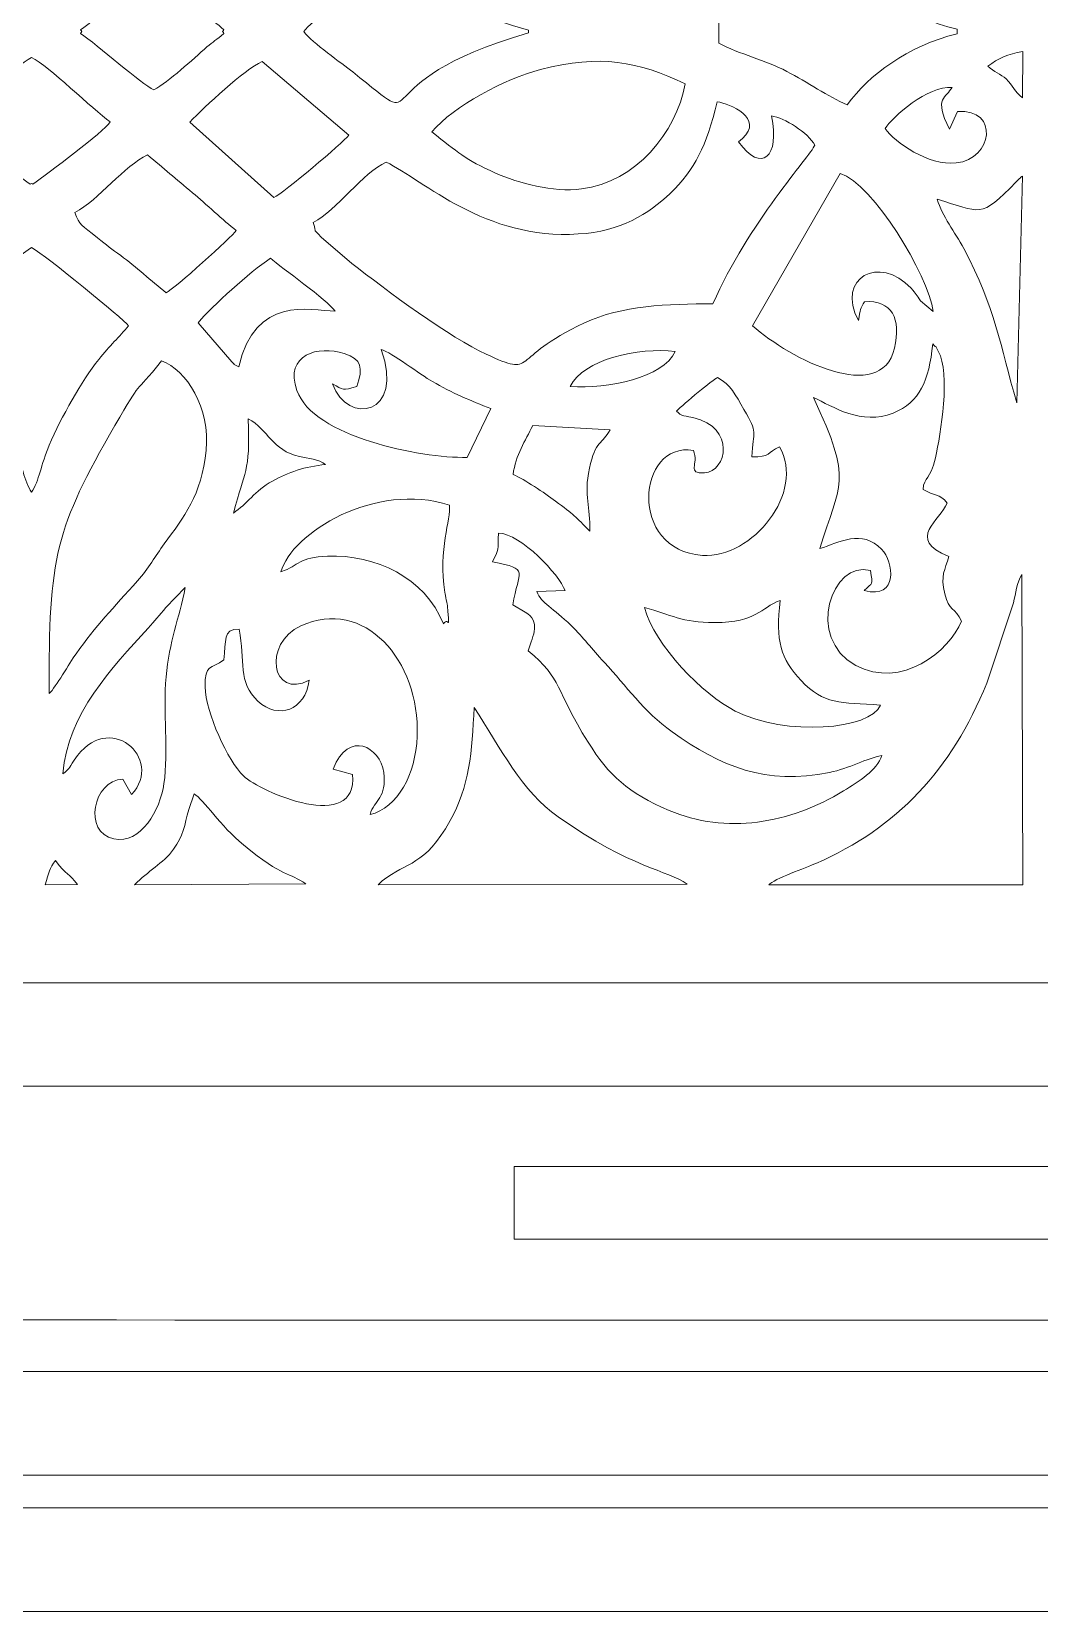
# Model space of a CAD drawing. Header units: millimetres. Extents: x 157 to 646, y -202 to 630.
# Drawn here: x 432.3 to 482.4, y 246.9 to 325.4 of the extents above; entities that cross this region are included whole.
import ezdxf

# ---------------------------------------------------------------- set-up
doc = ezdxf.new("R2010")
doc.units = ezdxf.units.MM
doc.header["$MEASUREMENT"] = 0
doc.layers.add('layer 1', color=7, linetype='Continuous')

msp = doc.modelspace()

# ---------------------------------------------------------------- linework, layer by layer
at = {"layer": 'layer 1', "color": 240, "lineweight": 9}
for points in [[(162.0286, 253.693), (508.8282, 253.693), (508.8282, 258.8336), (162.0286, 258.8336), (162.0286, 253.693)], [(162.0286, 246.9197), (508.8282, 246.9197), (508.8282, 252.0603), (162.0286, 252.0603), (162.0286, 246.9197)]]:
    msp.add_lwpolyline(points, close=True, dxfattribs=at)
for points, knots in [([(157.1514, 265.4211), (157.1514, 265.4211), (157.1514, 380.4211), (157.1514, 380.4211), (157.1514, 380.4211), (157.1399, 380.9546), (157.7854, 384.4211), (161.5119, 384.4211), (161.5119, 384.4211), (280.1487, 384.4211), (428.5206, 384.4476), (534.1882, 384.4476), (534.1882, 384.4476), (534.1882, 377.2618), (534.1882, 382.7484), (534.1882, 364.176), (534.1882, 364.176), (529.1451, 362.0629), (525.5787, 357.069), (525.5787, 351.2821), (525.5787, 351.2821), (525.5787, 351.2821), (525.5787, 290.5336), (525.5787, 290.5336), (525.5787, 290.5336), (525.5787, 284.7467), (529.1451, 279.7528), (534.1882, 277.6397), (534.1882, 277.6397), (534.1882, 277.6397), (534.1882, 261.3946), (534.1882, 261.3946), (534.1882, 261.3946), (428.5206, 261.3946), (280.1487, 261.4211), (161.5119, 261.4211), (161.5119, 261.4211), (157.7854, 261.4211), (157.1399, 264.8876), (157.1514, 265.4211)], [0, 0, 0, 0, 0.0909091, 0.0909091, 0.0909091, 0.0909091, 0.1818182, 0.1818182, 0.1818182, 0.1818182, 0.2727273, 0.2727273, 0.2727273, 0.2727273, 0.3636364, 0.3636364, 0.3636364, 0.3636364, 0.4545455, 0.4545455, 0.4545455, 0.4545455, 0.5454545, 0.5454545, 0.5454545, 0.5454545, 0.6363636, 0.6363636, 0.6363636, 0.6363636, 0.7272727, 0.7272727, 0.7272727, 0.7272727, 0.8181818, 0.8181818, 0.8181818, 0.8181818, 1, 1, 1, 1]), ([(456.9811, 325.4879), (448.2666, 327.998), (452.352, 330.7162), (448.2524, 327.4241), (448.2524, 327.4241), (447.7213, 326.9975), (446.2394, 325.9818), (445.8163, 325.4211), (445.8163, 325.4211), (446.2394, 324.8604), (447.7213, 323.8447), (448.2524, 323.4181), (448.2524, 323.4181), (452.352, 320.126), (448.2666, 322.8442), (456.9811, 325.3543), (456.9811, 325.3543), (456.9811, 325.3543), (456.9811, 325.4879), (456.9811, 325.4879)], [0, 0, 0, 0, 0.1666667, 0.1666667, 0.1666667, 0.1666667, 0.3333333, 0.3333333, 0.3333333, 0.3333333, 0.5, 0.5, 0.5, 0.5, 0.6666667, 0.6666667, 0.6666667, 0.6666667, 1, 1, 1, 1]), ([(472.8265, 329.0538), (471.8741, 328.6419), (470.8482, 327.9382), (469.8248, 327.397), (469.8248, 327.397), (468.7705, 326.8396), (467.465, 326.544), (466.4536, 326.0007), (466.4536, 326.0007), (466.4536, 326.0007), (466.4473, 325.4211), (466.4473, 325.4211), (466.4473, 325.4211), (466.4473, 325.4211), (466.4536, 324.8415), (466.4536, 324.8415), (466.4536, 324.8415), (467.465, 324.2982), (468.7705, 324.0026), (469.8248, 323.4452), (469.8248, 323.4452), (470.8482, 322.904), (471.8741, 322.2003), (472.8265, 321.7884), (472.8265, 321.7884), (473.9015, 323.2557), (475.8324, 324.7175), (478.2864, 325.3079), (478.2864, 325.3079), (478.2864, 325.3079), (478.2864, 325.5343), (478.2864, 325.5343), (478.2864, 325.5343), (475.8324, 326.1247), (473.9015, 327.5865), (472.8265, 329.0538)], [0, 0, 0, 0, 0.1, 0.1, 0.1, 0.1, 0.2, 0.2, 0.2, 0.2, 0.3, 0.3, 0.3, 0.3, 0.4, 0.4, 0.4, 0.4, 0.5, 0.5, 0.5, 0.5, 0.6, 0.6, 0.6, 0.6, 0.7, 0.7, 0.7, 0.7, 0.8, 0.8, 0.8, 0.8, 1, 1, 1, 1]), ([(438.3675, 328.3112), (437.7704, 328.0482), (435.5475, 326.0684), (434.7263, 325.5112), (434.7263, 325.5112), (434.741, 325.484), (434.7609, 325.4537), (434.7853, 325.4211), (434.7853, 325.4211), (434.7609, 325.3885), (434.741, 325.3582), (434.7263, 325.331), (434.7263, 325.331), (435.5475, 324.7738), (437.7704, 322.794), (438.3675, 322.531), (438.3675, 322.531), (439.1092, 322.9237), (440.3116, 324.0482), (441.0074, 324.66), (441.0074, 324.66), (441.313, 324.9287), (441.4873, 324.9989), (441.8515, 325.331), (441.8515, 325.331), (441.8415, 325.3502), (441.8176, 325.3809), (441.782, 325.4211), (441.782, 325.4211), (441.8176, 325.4613), (441.8415, 325.492), (441.8515, 325.5112), (441.8515, 325.5112), (441.4873, 325.8433), (441.313, 325.9135), (441.0074, 326.1822), (441.0074, 326.1822), (440.3116, 326.794), (439.1092, 327.9185), (438.3675, 328.3112)], [0, 0, 0, 0, 0.0909091, 0.0909091, 0.0909091, 0.0909091, 0.1818182, 0.1818182, 0.1818182, 0.1818182, 0.2727273, 0.2727273, 0.2727273, 0.2727273, 0.3636364, 0.3636364, 0.3636364, 0.3636364, 0.4545455, 0.4545455, 0.4545455, 0.4545455, 0.5454545, 0.5454545, 0.5454545, 0.5454545, 0.6363636, 0.6363636, 0.6363636, 0.6363636, 0.7272727, 0.7272727, 0.7272727, 0.7272727, 0.8181818, 0.8181818, 0.8181818, 0.8181818, 1, 1, 1, 1]), ([(452.1845, 320.4354), (453.2761, 321.7351), (455.8105, 323.0708), (457.5925, 323.5354), (457.5925, 323.5354), (460.5454, 324.305), (462.4345, 323.9448), (464.7685, 322.823), (464.7685, 322.823), (464.3396, 320.4124), (462.3341, 317.9387), (459.6202, 317.6016), (459.6202, 317.6016), (458.202, 317.4255), (456.4956, 317.8847), (455.3558, 318.3892), (455.3558, 318.3892), (453.7988, 319.0781), (453.5024, 319.4182), (452.1845, 320.4354)], [0, 0, 0, 0, 0.1666667, 0.1666667, 0.1666667, 0.1666667, 0.3333333, 0.3333333, 0.3333333, 0.3333333, 0.5, 0.5, 0.5, 0.5, 0.6666667, 0.6666667, 0.6666667, 0.6666667, 1, 1, 1, 1]), ([(479.8175, 323.6991), (480.3424, 324.1134), (480.801, 324.2915), (481.5485, 324.4302), (481.5485, 324.4302), (481.5485, 324.4302), (481.5418, 322.1368), (481.5418, 322.1368), (481.5418, 322.1368), (481.1115, 322.4358), (481.0772, 322.7386), (480.7191, 323.0673), (480.7191, 323.0673), (480.4652, 323.3001), (480.1026, 323.4393), (479.8175, 323.6991)], [0, 0, 0, 0, 0.2, 0.2, 0.2, 0.2, 0.4, 0.4, 0.4, 0.4, 0.6, 0.6, 0.6, 0.6, 1, 1, 1, 1]), ([(432.3635, 317.8339), (432.3444, 317.8417), (432.3213, 317.853), (432.2951, 317.8668), (432.2951, 317.8668), (432.2689, 317.853), (432.2458, 317.8417), (432.2267, 317.8339), (432.2267, 317.8339), (431.4868, 318.39), (428.7272, 320.4132), (428.3886, 320.942), (428.3886, 320.942), (429.2736, 321.5526), (431.4428, 323.7367), (432.2951, 324.1291), (432.2951, 324.1291), (433.1474, 323.7367), (435.3166, 321.5526), (436.2016, 320.942), (436.2016, 320.942), (435.863, 320.4132), (433.1034, 318.39), (432.3635, 317.8339)], [0, 0, 0, 0, 0.1428571, 0.1428571, 0.1428571, 0.1428571, 0.2857143, 0.2857143, 0.2857143, 0.2857143, 0.4285714, 0.4285714, 0.4285714, 0.4285714, 0.5714286, 0.5714286, 0.5714286, 0.5714286, 0.7142857, 0.7142857, 0.7142857, 0.7142857, 1, 1, 1, 1]), ([(444.3384, 317.1735), (444.3384, 317.1735), (440.1517, 320.925), (440.1517, 320.925), (440.1517, 320.925), (440.9253, 321.6922), (442.8318, 323.5135), (443.7558, 323.9395), (443.7558, 323.9395), (443.7558, 323.9395), (448.0564, 320.2722), (448.0564, 320.2722), (448.0564, 320.2722), (447.7586, 319.8953), (444.8244, 317.4015), (444.3384, 317.1735)], [0, 0, 0, 0, 0.2, 0.2, 0.2, 0.2, 0.4, 0.4, 0.4, 0.4, 0.6, 0.6, 0.6, 0.6, 1, 1, 1, 1]), ([(474.7117, 320.5986), (475.0427, 321.1589), (476.8524, 322.7533), (478.0367, 322.6511), (478.0367, 322.6511), (477.7592, 322.1247), (477.1035, 322.17), (477.9032, 320.5687), (477.9032, 320.5687), (477.9032, 320.5687), (478.3129, 321.4499), (478.3129, 321.4499), (478.3129, 321.4499), (480.4165, 321.5769), (480.0437, 319.0868), (478.2463, 318.8961), (478.2463, 318.8961), (476.8408, 318.7469), (475.2042, 319.9233), (474.7117, 320.5986)], [0, 0, 0, 0, 0.1666667, 0.1666667, 0.1666667, 0.1666667, 0.3333333, 0.3333333, 0.3333333, 0.3333333, 0.5, 0.5, 0.5, 0.5, 0.6666667, 0.6666667, 0.6666667, 0.6666667, 1, 1, 1, 1]), ([(466.1554, 311.8957), (463.9125, 311.8867), (461.6185, 311.8137), (459.7715, 310.9509), (459.7715, 310.9509), (455.9272, 309.1553), (457.4516, 308.2286), (454.8792, 309.3914), (454.8792, 309.3914), (453.1909, 310.1543), (449.817, 312.6256), (448.2153, 313.904), (448.2153, 313.904), (448.2153, 313.904), (446.683, 315.2028), (446.683, 315.2028), (446.683, 315.2028), (446.2144, 315.7472), (446.488, 315.2798), (446.296, 315.937), (446.296, 315.937), (447.4498, 316.5404), (448.7717, 318.4159), (449.9138, 318.9351), (449.9138, 318.9351), (451.8155, 318.0023), (454.7993, 315.0752), (459.4641, 315.3636), (459.4641, 315.3636), (461.5724, 315.494), (462.9527, 316.3534), (464.0301, 317.3827), (464.0301, 317.3827), (465.2783, 318.5751), (465.8173, 319.7204), (466.3646, 321.9298), (466.3646, 321.9298), (466.9825, 321.8577), (468.7177, 321.1063), (467.6244, 320.1065), (467.6244, 320.1065), (467.6244, 320.1065), (467.4285, 319.9459), (467.4285, 319.9459), (467.4285, 319.9459), (468.5592, 318.3475), (469.5099, 319.2011), (469.0565, 321.2335), (469.0565, 321.2335), (469.7186, 321.1496), (470.8821, 320.3813), (471.2191, 319.7826), (471.2191, 319.7826), (470.9776, 319.2205), (467.9089, 315.9113), (466.1554, 311.8957)], [0, 0, 0, 0, 0.0666667, 0.0666667, 0.0666667, 0.0666667, 0.1333333, 0.1333333, 0.1333333, 0.1333333, 0.2, 0.2, 0.2, 0.2, 0.2666667, 0.2666667, 0.2666667, 0.2666667, 0.3333333, 0.3333333, 0.3333333, 0.3333333, 0.4, 0.4, 0.4, 0.4, 0.4666667, 0.4666667, 0.4666667, 0.4666667, 0.5333333, 0.5333333, 0.5333333, 0.5333333, 0.6, 0.6, 0.6, 0.6, 0.6666667, 0.6666667, 0.6666667, 0.6666667, 0.7333333, 0.7333333, 0.7333333, 0.7333333, 0.8, 0.8, 0.8, 0.8, 0.8666667, 0.8666667, 0.8666667, 0.8666667, 1, 1, 1, 1]), ([(438.9833, 312.4479), (438.2296, 313.0115), (437.498, 313.747), (436.7263, 314.2905), (436.7263, 314.2905), (436.2745, 314.6087), (436.0238, 314.8094), (435.5675, 315.1757), (435.5675, 315.1757), (434.7722, 315.8139), (434.6738, 315.7876), (434.4516, 316.4315), (434.4516, 316.4315), (435.6261, 317.0419), (436.9127, 318.7829), (438.0596, 319.2892), (438.0596, 319.2892), (438.8621, 318.628), (439.4631, 318.0993), (440.2905, 317.415), (440.2905, 317.415), (440.9587, 316.8623), (441.8203, 316.0231), (442.4689, 315.5398), (442.4689, 315.5398), (442.2587, 315.2458), (439.3788, 312.6184), (438.9833, 312.4479)], [0, 0, 0, 0, 0.125, 0.125, 0.125, 0.125, 0.25, 0.25, 0.25, 0.25, 0.375, 0.375, 0.375, 0.375, 0.5, 0.5, 0.5, 0.5, 0.625, 0.625, 0.625, 0.625, 0.75, 0.75, 0.75, 0.75, 1, 1, 1, 1]), ([(473.3906, 311.0685), (473.4633, 311.6006), (473.492, 311.6745), (473.6913, 311.9985), (473.6913, 311.9985), (475.0399, 312.0947), (475.5255, 311.1542), (475.1751, 309.6834), (475.1751, 309.6834), (474.5012, 306.8555), (470.0108, 309.1308), (468.1227, 310.8074), (468.1227, 310.8074), (468.1227, 310.8074), (472.4788, 318.3773), (472.4788, 318.3773), (472.4788, 318.3773), (474.1191, 317.8351), (476.8393, 313.3681), (477.1033, 311.5064), (477.1033, 311.5064), (477.1033, 311.5064), (476.4714, 312.0446), (476.4714, 312.0446), (476.4714, 312.0446), (476.2585, 312.313), (476.2678, 312.3945), (476.0001, 312.6779), (476.0001, 312.6779), (474.425, 314.3453), (472.2466, 313.1894), (473.3906, 311.0685)], [0, 0, 0, 0, 0.1111111, 0.1111111, 0.1111111, 0.1111111, 0.2222222, 0.2222222, 0.2222222, 0.2222222, 0.3333333, 0.3333333, 0.3333333, 0.3333333, 0.4444444, 0.4444444, 0.4444444, 0.4444444, 0.5555556, 0.5555556, 0.5555556, 0.5555556, 0.6666667, 0.6666667, 0.6666667, 0.6666667, 0.7777778, 0.7777778, 0.7777778, 0.7777778, 1, 1, 1, 1]), ([(477.2925, 317.0947), (479.4842, 316.4532), (479.4128, 316.0769), (481.2299, 317.9551), (481.2299, 317.9551), (481.4535, 318.1862), (481.2822, 318.038), (481.5402, 318.2444), (481.5402, 318.2444), (481.5402, 318.2444), (481.2559, 306.9748), (481.2559, 306.9748), (481.2559, 306.9748), (480.409, 309.834), (480.2211, 311.6546), (478.6205, 314.6413), (478.6205, 314.6413), (478.1709, 315.4802), (477.5588, 316.228), (477.2925, 317.0947)], [0, 0, 0, 0, 0.1666667, 0.1666667, 0.1666667, 0.1666667, 0.3333333, 0.3333333, 0.3333333, 0.3333333, 0.5, 0.5, 0.5, 0.5, 0.6666667, 0.6666667, 0.6666667, 0.6666667, 1, 1, 1, 1]), ([(432.2951, 314.6856), (433.0229, 314.2835), (436.8321, 311.1478), (437.1165, 310.8074), (437.1165, 310.8074), (436.6538, 310.2412), (436.1707, 309.8156), (435.6331, 309.1349), (435.6331, 309.1349), (434.7909, 308.0687), (433.7656, 306.2608), (433.1746, 304.876), (433.1746, 304.876), (432.7553, 303.8939), (432.6699, 303.0867), (432.2951, 302.5357), (432.2951, 302.5357), (431.9203, 303.0867), (431.8349, 303.8939), (431.4156, 304.876), (431.4156, 304.876), (430.8246, 306.2608), (429.7993, 308.0687), (428.9571, 309.1349), (428.9571, 309.1349), (428.4195, 309.8156), (427.9364, 310.2412), (427.4737, 310.8074), (427.4737, 310.8074), (427.7581, 311.1478), (431.5673, 314.2835), (432.2951, 314.6856)], [0, 0, 0, 0, 0.1111111, 0.1111111, 0.1111111, 0.1111111, 0.2222222, 0.2222222, 0.2222222, 0.2222222, 0.3333333, 0.3333333, 0.3333333, 0.3333333, 0.4444444, 0.4444444, 0.4444444, 0.4444444, 0.5555556, 0.5555556, 0.5555556, 0.5555556, 0.6666667, 0.6666667, 0.6666667, 0.6666667, 0.7777778, 0.7777778, 0.7777778, 0.7777778, 1, 1, 1, 1]), ([(442.5903, 308.7649), (442.0506, 309.0588), (442.5662, 308.7175), (442.2509, 309.0175), (442.2509, 309.0175), (442.2509, 309.0175), (440.5733, 310.9574), (440.5733, 310.9574), (440.5733, 310.9574), (441.2992, 311.8041), (443.1142, 313.4573), (444.168, 314.1602), (444.168, 314.1602), (444.7193, 313.6669), (446.9711, 312.1017), (447.3848, 311.5224), (447.3848, 311.5224), (446.0802, 311.5868), (443.4194, 312.3138), (442.5903, 308.7649)], [0, 0, 0, 0, 0.1666667, 0.1666667, 0.1666667, 0.1666667, 0.3333333, 0.3333333, 0.3333333, 0.3333333, 0.5, 0.5, 0.5, 0.5, 0.6666667, 0.6666667, 0.6666667, 0.6666667, 1, 1, 1, 1]), ([(453.9354, 304.2619), (451.6045, 304.2181), (446.2913, 305.2868), (445.4805, 307.5849), (445.4805, 307.5849), (444.8443, 309.388), (446.553, 309.8402), (447.8267, 309.4239), (447.8267, 309.4239), (448.7169, 309.133), (448.772, 308.7378), (448.4552, 307.7815), (448.4552, 307.7815), (447.722, 307.5867), (447.8099, 307.6024), (447.2458, 307.9186), (447.2458, 307.9186), (447.9953, 305.838), (450.8603, 306.3388), (449.6646, 309.6298), (449.6646, 309.6298), (450.1851, 309.4648), (451.6253, 308.3755), (452.2162, 308.0292), (452.2162, 308.0292), (453.1628, 307.4745), (454.1372, 307.068), (455.1089, 306.6883), (455.1089, 306.6883), (455.1089, 306.6883), (453.9354, 304.2619), (453.9354, 304.2619)], [0, 0, 0, 0, 0.1111111, 0.1111111, 0.1111111, 0.1111111, 0.2222222, 0.2222222, 0.2222222, 0.2222222, 0.3333333, 0.3333333, 0.3333333, 0.3333333, 0.4444444, 0.4444444, 0.4444444, 0.4444444, 0.5555556, 0.5555556, 0.5555556, 0.5555556, 0.6666667, 0.6666667, 0.6666667, 0.6666667, 0.7777778, 0.7777778, 0.7777778, 0.7777778, 1, 1, 1, 1]), ([(459.06, 307.7919), (459.6758, 309.1194), (462.4715, 309.7519), (464.2776, 309.5236), (464.2776, 309.5236), (463.6736, 308.2165), (460.9438, 307.6586), (459.06, 307.7919)], [0, 0, 0, 0, 0.3333333, 0.3333333, 0.3333333, 0.3333333, 1, 1, 1, 1]), ([(473.9779, 298.6474), (474.1126, 297.8636), (474.1033, 298.0761), (473.6693, 297.6495), (473.6693, 297.6495), (475.399, 297.1912), (475.1415, 299.0851), (474.5379, 299.7022), (474.5379, 299.7022), (473.5531, 300.709), (472.4243, 300.0436), (471.4724, 299.7297), (471.4724, 299.7297), (472.4455, 303.0143), (473.159, 302.9683), (471.144, 307.2429), (471.144, 307.2429), (472.1067, 306.7896), (473.5403, 305.8337), (475.1112, 306.4684), (475.1112, 306.4684), (476.4395, 307.0053), (476.8896, 308.0748), (477.0777, 309.8984), (477.0777, 309.8984), (477.333, 309.6423), (477.1717, 309.8765), (477.3535, 309.5378), (477.3535, 309.5378), (477.9695, 308.4309), (477.4753, 305.433), (477.2164, 304.2388), (477.2164, 304.2388), (476.9724, 303.1127), (476.6364, 303.334), (476.598, 302.6745), (476.598, 302.6745), (477.1525, 302.3336), (477.4075, 302.4822), (477.7947, 301.9953), (477.7947, 301.9953), (477.4789, 301.1345), (475.6969, 300.2157), (477.8739, 299.3449), (477.8739, 299.3449), (477.6918, 298.6404), (477.4448, 298.431), (477.6776, 297.4801), (477.6776, 297.4801), (477.888, 296.6215), (478.1867, 296.819), (478.5023, 296.1206), (478.5023, 296.1206), (477.9064, 294.6247), (475.5204, 292.7138), (473.2486, 293.9295), (473.2486, 293.9295), (470.7436, 295.2698), (472.058, 299.1743), (473.9779, 298.6474)], [0, 0, 0, 0, 0.0625, 0.0625, 0.0625, 0.0625, 0.125, 0.125, 0.125, 0.125, 0.1875, 0.1875, 0.1875, 0.1875, 0.25, 0.25, 0.25, 0.25, 0.3125, 0.3125, 0.3125, 0.3125, 0.375, 0.375, 0.375, 0.375, 0.4375, 0.4375, 0.4375, 0.4375, 0.5, 0.5, 0.5, 0.5, 0.5625, 0.5625, 0.5625, 0.5625, 0.625, 0.625, 0.625, 0.625, 0.6875, 0.6875, 0.6875, 0.6875, 0.75, 0.75, 0.75, 0.75, 0.8125, 0.8125, 0.8125, 0.8125, 0.875, 0.875, 0.875, 0.875, 1, 1, 1, 1]), ([(433.1679, 292.5296), (433.1301, 299.3519), (433.502, 300.7656), (436.4353, 305.8429), (436.4353, 305.8429), (437.8448, 308.2827), (437.3016, 307.2461), (438.7556, 309.063), (438.7556, 309.063), (439.9806, 308.6342), (441.1855, 306.6787), (440.9704, 304.6225), (440.9704, 304.6225), (440.7333, 302.3552), (439.8673, 301.3082), (438.8883, 299.9734), (438.8883, 299.9734), (438.4284, 299.3463), (438.1236, 298.7611), (437.554, 298.1256), (437.554, 298.1256), (436.3675, 296.8017), (435.4833, 295.8767), (434.5055, 294.5076), (434.5055, 294.5076), (434.167, 294.0335), (433.5083, 292.8533), (433.1679, 292.5296)], [0, 0, 0, 0, 0.125, 0.125, 0.125, 0.125, 0.25, 0.25, 0.25, 0.25, 0.375, 0.375, 0.375, 0.375, 0.5, 0.5, 0.5, 0.5, 0.625, 0.625, 0.625, 0.625, 0.75, 0.75, 0.75, 0.75, 1, 1, 1, 1]), ([(465.1848, 304.6099), (465.4679, 303.9126), (464.832, 303.445), (465.7389, 303.4995), (465.7389, 303.4995), (466.8309, 303.5651), (467.3249, 305.7458), (465.1554, 306.2437), (465.1554, 306.2437), (464.5498, 306.3827), (464.6548, 306.2848), (464.3414, 306.5645), (464.3414, 306.5645), (464.7304, 306.9434), (466.1506, 308.1217), (466.3864, 308.2285), (466.3864, 308.2285), (467.0331, 307.8808), (467.2678, 307.3786), (467.6931, 306.6488), (467.6931, 306.6488), (468.4172, 305.4063), (468.1563, 305.6539), (468.0878, 304.2844), (468.0878, 304.2844), (469.0149, 304.2659), (468.8538, 304.5109), (469.4653, 304.7808), (469.4653, 304.7808), (470.758, 302.547), (468.1326, 299.2336), (465.63, 299.3941), (465.63, 299.3941), (461.9364, 299.631), (462.3637, 305.0779), (465.1848, 304.6099)], [0, 0, 0, 0, 0.1, 0.1, 0.1, 0.1, 0.2, 0.2, 0.2, 0.2, 0.3, 0.3, 0.3, 0.3, 0.4, 0.4, 0.4, 0.4, 0.5, 0.5, 0.5, 0.5, 0.6, 0.6, 0.6, 0.6, 0.7, 0.7, 0.7, 0.7, 0.8, 0.8, 0.8, 0.8, 1, 1, 1, 1]), ([(442.3294, 301.4988), (442.8741, 303.6754), (443.164, 303.398), (443.0612, 306.1834), (443.0612, 306.1834), (444.0718, 305.6504), (444.2413, 304.5976), (445.6107, 304.3075), (445.6107, 304.3075), (446.0397, 304.2169), (446.5684, 304.1668), (446.9053, 303.9151), (446.9053, 303.9151), (445.8869, 303.8043), (445.0406, 303.5246), (444.2618, 303.0886), (444.2618, 303.0886), (443.393, 302.6024), (442.9876, 301.9342), (442.3294, 301.4988)], [0, 0, 0, 0, 0.1666667, 0.1666667, 0.1666667, 0.1666667, 0.3333333, 0.3333333, 0.3333333, 0.3333333, 0.5, 0.5, 0.5, 0.5, 0.6666667, 0.6666667, 0.6666667, 0.6666667, 1, 1, 1, 1]), ([(460.0296, 300.5996), (459.3395, 301.313), (459.2407, 301.4213), (458.3247, 302.0943), (458.3247, 302.0943), (457.7725, 302.5), (456.8027, 303.155), (456.2255, 303.418), (456.2255, 303.418), (456.3417, 304.3796), (456.8358, 305.0924), (457.1977, 305.8457), (457.1977, 305.8457), (457.1977, 305.8457), (461.0435, 305.6308), (461.0435, 305.6308), (461.0435, 305.6308), (460.6595, 304.9246), (460.3109, 305.1072), (460.0191, 303.7249), (460.0191, 303.7249), (459.7158, 302.2881), (460.084, 301.8372), (460.0296, 300.5996)], [0, 0, 0, 0, 0.1428571, 0.1428571, 0.1428571, 0.1428571, 0.2857143, 0.2857143, 0.2857143, 0.2857143, 0.4285714, 0.4285714, 0.4285714, 0.4285714, 0.5714286, 0.5714286, 0.5714286, 0.5714286, 0.7142857, 0.7142857, 0.7142857, 0.7142857, 1, 1, 1, 1]), ([(452.7581, 295.9894), (451.8466, 298.3182), (449.3588, 299.4384), (446.9967, 299.3573), (446.9967, 299.3573), (445.5816, 299.3087), (445.6035, 298.8961), (444.6881, 298.5729), (444.6881, 298.5729), (445.1924, 300.5043), (449.3918, 303.0765), (453.0563, 301.8955), (453.0563, 301.8955), (453.1468, 301.1675), (452.4892, 299.7226), (452.8314, 297.5486), (452.8314, 297.5486), (452.8515, 297.4208), (452.9571, 296.9159), (452.9611, 296.86), (452.9611, 296.86), (453.0607, 295.4666), (453.058, 296.4072), (452.7581, 295.9894)], [0, 0, 0, 0, 0.1428571, 0.1428571, 0.1428571, 0.1428571, 0.2857143, 0.2857143, 0.2857143, 0.2857143, 0.4285714, 0.4285714, 0.4285714, 0.4285714, 0.5714286, 0.5714286, 0.5714286, 0.5714286, 0.7142857, 0.7142857, 0.7142857, 0.7142857, 1, 1, 1, 1]), ([(456.9725, 294.6518), (457.2373, 295.482), (457.6011, 296.0714), (456.8246, 296.5787), (456.8246, 296.5787), (456.8246, 296.5787), (456.2125, 296.9366), (456.2125, 296.9366), (456.2125, 296.9366), (456.482, 298.6539), (457.1062, 298.7076), (455.1953, 299.0759), (455.1953, 299.0759), (455.5282, 299.7135), (455.4713, 299.6362), (455.4944, 300.506), (455.4944, 300.506), (456.6268, 300.4589), (458.5172, 298.4375), (458.8048, 297.6437), (458.8048, 297.6437), (458.8048, 297.6437), (457.4087, 297.5942), (457.4087, 297.5942), (457.4087, 297.5942), (457.6271, 297.0009), (458.2012, 296.7985), (459.1062, 295.9101), (459.1062, 295.9101), (459.7661, 295.2622), (460.089, 294.7951), (460.7596, 294.0737), (460.7596, 294.0737), (461.8508, 292.9002), (462.7125, 291.6428), (464.1271, 290.6265), (464.1271, 290.6265), (466.5339, 288.8974), (468.7905, 287.9681), (471.9439, 288.607), (471.9439, 288.607), (472.9359, 288.808), (473.813, 289.3202), (474.5408, 289.4455), (474.5408, 289.4455), (474.3147, 288.7068), (473.3995, 288.1578), (472.6431, 287.6924), (472.6431, 287.6924), (469.9923, 286.0613), (466.7906, 285.5135), (463.9724, 286.7233), (463.9724, 286.7233), (461.9152, 287.6063), (461.0065, 288.4327), (459.9495, 290.115), (459.9495, 290.115), (458.297, 292.745), (458.6827, 293.2592), (456.9725, 294.6518)], [0, 0, 0, 0, 0.0625, 0.0625, 0.0625, 0.0625, 0.125, 0.125, 0.125, 0.125, 0.1875, 0.1875, 0.1875, 0.1875, 0.25, 0.25, 0.25, 0.25, 0.3125, 0.3125, 0.3125, 0.3125, 0.375, 0.375, 0.375, 0.375, 0.4375, 0.4375, 0.4375, 0.4375, 0.5, 0.5, 0.5, 0.5, 0.5625, 0.5625, 0.5625, 0.5625, 0.625, 0.625, 0.625, 0.625, 0.6875, 0.6875, 0.6875, 0.6875, 0.75, 0.75, 0.75, 0.75, 0.8125, 0.8125, 0.8125, 0.8125, 0.875, 0.875, 0.875, 0.875, 1, 1, 1, 1]), ([(468.9282, 283.0211), (469.1719, 283.3121), (470.8026, 283.8804), (471.2731, 284.0864), (471.2731, 284.0864), (475.3411, 285.8666), (477.9857, 288.72), (479.7608, 293.0398), (479.7608, 293.0398), (479.7608, 293.0398), (481.0901, 297.0397), (481.0901, 297.0397), (481.0901, 297.0397), (481.2015, 297.5216), (481.2498, 298.0374), (481.5066, 298.4477), (481.5066, 298.4477), (481.5066, 298.4477), (481.5485, 283.0211), (481.5485, 283.0211), (481.5485, 283.0211), (481.5485, 283.0211), (468.9282, 283.0211), (468.9282, 283.0211)], [0, 0, 0, 0, 0.1428571, 0.1428571, 0.1428571, 0.1428571, 0.2857143, 0.2857143, 0.2857143, 0.2857143, 0.4285714, 0.4285714, 0.4285714, 0.4285714, 0.5714286, 0.5714286, 0.5714286, 0.5714286, 0.7142857, 0.7142857, 0.7142857, 0.7142857, 1, 1, 1, 1]), ([(436.828, 288.277), (436.828, 288.277), (437.2656, 287.5064), (437.2656, 287.5064), (437.2656, 287.5064), (438.9125, 289.3044), (436.1073, 291.7903), (434.4175, 289.2225), (434.4175, 289.2225), (434.1132, 288.7596), (434.1866, 288.8068), (433.8489, 288.5432), (433.8489, 288.5432), (434.1057, 291.5452), (436.2857, 293.7967), (438.0834, 295.7695), (438.0834, 295.7695), (438.4262, 296.1456), (438.6302, 296.4081), (438.9623, 296.7968), (438.9623, 296.7968), (438.9623, 296.7968), (439.9338, 297.805), (439.9338, 297.805), (439.9338, 297.805), (439.6219, 296.2239), (439.1374, 295.1474), (438.9765, 293.3514), (438.9765, 293.3514), (438.8208, 291.6141), (439.1076, 289.6865), (438.871, 288.046), (438.871, 288.046), (438.6869, 286.7702), (437.7326, 285.0138), (436.3848, 285.3022), (436.3848, 285.3022), (434.8329, 285.6343), (435.3445, 288.205), (436.828, 288.277)], [0, 0, 0, 0, 0.0909091, 0.0909091, 0.0909091, 0.0909091, 0.1818182, 0.1818182, 0.1818182, 0.1818182, 0.2727273, 0.2727273, 0.2727273, 0.2727273, 0.3636364, 0.3636364, 0.3636364, 0.3636364, 0.4545455, 0.4545455, 0.4545455, 0.4545455, 0.5454545, 0.5454545, 0.5454545, 0.5454545, 0.6363636, 0.6363636, 0.6363636, 0.6363636, 0.7272727, 0.7272727, 0.7272727, 0.7272727, 0.8181818, 0.8181818, 0.8181818, 0.8181818, 1, 1, 1, 1]), ([(449.114, 286.5112), (449.326, 287.2603), (449.9652, 287.333), (449.7919, 288.6089), (449.7919, 288.6089), (449.6195, 289.8775), (448.0582, 290.7457), (447.2796, 288.7771), (447.2796, 288.7771), (447.2796, 288.7771), (448.2389, 288.5034), (448.2389, 288.5034), (448.2389, 288.5034), (448.5399, 285.5252), (443.638, 287.6413), (442.8196, 288.4345), (442.8196, 288.4345), (442.0728, 289.1584), (440.9297, 291.5751), (440.9156, 292.8698), (440.9156, 292.8698), (440.9032, 294.0058), (441.2138, 293.7332), (441.8473, 294.2076), (441.8473, 294.2076), (441.9795, 295.146), (441.7711, 295.7428), (442.606, 295.7258), (442.606, 295.7258), (442.9335, 294.1292), (442.51, 293.0994), (443.5462, 292.1487), (443.5462, 292.1487), (444.5518, 291.226), (445.8931, 291.683), (446.0937, 293.1915), (446.0937, 293.1915), (444.2032, 292.204), (443.7725, 295.0108), (445.672, 295.8889), (445.672, 295.8889), (448.8076, 297.3383), (451.6069, 294.1915), (451.4555, 290.4038), (451.4555, 290.4038), (451.3791, 288.4919), (450.4958, 286.8601), (449.114, 286.5112)], [0, 0, 0, 0, 0.0769231, 0.0769231, 0.0769231, 0.0769231, 0.1538462, 0.1538462, 0.1538462, 0.1538462, 0.2307692, 0.2307692, 0.2307692, 0.2307692, 0.3076923, 0.3076923, 0.3076923, 0.3076923, 0.3846154, 0.3846154, 0.3846154, 0.3846154, 0.4615385, 0.4615385, 0.4615385, 0.4615385, 0.5384615, 0.5384615, 0.5384615, 0.5384615, 0.6153846, 0.6153846, 0.6153846, 0.6153846, 0.6923077, 0.6923077, 0.6923077, 0.6923077, 0.7692308, 0.7692308, 0.7692308, 0.7692308, 0.8461538, 0.8461538, 0.8461538, 0.8461538, 1, 1, 1, 1]), ([(462.7477, 296.7971), (464.0686, 296.4647), (464.605, 296.0442), (466.2336, 296.0558), (466.2336, 296.0558), (468.3663, 296.0712), (468.4961, 296.7716), (469.4954, 297.1584), (469.4954, 297.1584), (469.2617, 295.1301), (469.5069, 294.2634), (470.5333, 293.1748), (470.5333, 293.1748), (471.6651, 291.9747), (472.478, 292.072), (474.4755, 291.9585), (474.4755, 291.9585), (473.9983, 290.7291), (469.7833, 290.3782), (467.2652, 291.6569), (467.2652, 291.6569), (465.6606, 292.4718), (463.2559, 294.926), (462.7477, 296.7971)], [0, 0, 0, 0, 0.1428571, 0.1428571, 0.1428571, 0.1428571, 0.2857143, 0.2857143, 0.2857143, 0.2857143, 0.4285714, 0.4285714, 0.4285714, 0.4285714, 0.5714286, 0.5714286, 0.5714286, 0.5714286, 0.7142857, 0.7142857, 0.7142857, 0.7142857, 1, 1, 1, 1]), ([(449.5254, 283.0211), (449.5254, 283.0211), (449.7201, 283.2169), (449.7201, 283.2169), (449.7201, 283.2169), (450.9798, 284.1977), (451.8052, 283.9313), (453.0961, 286.2119), (453.0961, 286.2119), (454.033, 287.8671), (454.1999, 289.6369), (454.2812, 291.843), (454.2812, 291.843), (455.6346, 289.7683), (456.6502, 287.6793), (458.4558, 286.4091), (458.4558, 286.4091), (462.174, 283.7936), (463.8642, 283.7796), (464.8724, 283.056), (464.8724, 283.056), (464.8724, 283.056), (449.5254, 283.0211), (449.5254, 283.0211)], [0, 0, 0, 0, 0.1428571, 0.1428571, 0.1428571, 0.1428571, 0.2857143, 0.2857143, 0.2857143, 0.2857143, 0.4285714, 0.4285714, 0.4285714, 0.4285714, 0.5714286, 0.5714286, 0.5714286, 0.5714286, 0.7142857, 0.7142857, 0.7142857, 0.7142857, 1, 1, 1, 1]), ([(437.4166, 283.0211), (438.0787, 283.7249), (438.8089, 284.0515), (439.3545, 284.7967), (439.3545, 284.7967), (439.8335, 285.4507), (439.9, 285.9736), (440.1035, 286.7685), (440.1035, 286.7685), (440.1035, 286.7685), (440.3688, 287.5511), (440.3688, 287.5511), (440.3688, 287.5511), (440.8531, 287.2448), (441.673, 285.9521), (442.8214, 285.0103), (442.8214, 285.0103), (444.8581, 283.3402), (445.0857, 283.6657), (445.9183, 283.0681), (445.9183, 283.0681), (445.9183, 283.0681), (437.4166, 283.0211), (437.4166, 283.0211)], [0, 0, 0, 0, 0.1428571, 0.1428571, 0.1428571, 0.1428571, 0.2857143, 0.2857143, 0.2857143, 0.2857143, 0.4285714, 0.4285714, 0.4285714, 0.4285714, 0.5714286, 0.5714286, 0.5714286, 0.5714286, 0.7142857, 0.7142857, 0.7142857, 0.7142857, 1, 1, 1, 1]), ([(432.9663, 283.0283), (433.1615, 283.6213), (433.1752, 283.8614), (433.4768, 284.2257), (433.4768, 284.2257), (434.0351, 283.4837), (434.1719, 283.6118), (434.5735, 283.0318), (434.5735, 283.0318), (434.5735, 283.0318), (432.9663, 283.0283), (432.9663, 283.0283)], [0, 0, 0, 0, 0.25, 0.25, 0.25, 0.25, 0.5, 0.5, 0.5, 0.5, 1, 1, 1, 1]), ([(456.2768, 269.0211), (456.2768, 269.0211), (491.4328, 269.0211), (491.4328, 269.0211), (491.4328, 269.0211), (491.4328, 269.0211), (491.4328, 265.4211), (491.4328, 265.4211), (491.4328, 265.4211), (491.4328, 265.4211), (456.2768, 265.4211), (456.2768, 265.4211), (456.2768, 265.4211), (456.2768, 265.4211), (456.2768, 269.0211), (456.2768, 269.0211)], [0, 0, 0, 0, 0.2, 0.2, 0.2, 0.2, 0.4, 0.4, 0.4, 0.4, 0.6, 0.6, 0.6, 0.6, 1, 1, 1, 1])]:
    msp.add_open_spline(points, degree=3, knots=knots, dxfattribs=at)
at = {"layer": 'layer 1', "color": 250, "lineweight": 9}
msp.add_open_spline([(515.5878, 278.1618), (515.5878, 278.1618), (496.6126, 278.1618), (496.6126, 278.1618), (496.6126, 278.1618), (496.6126, 278.1618), (496.6126, 354.4211), (496.6126, 354.4211), (496.6126, 354.4211), (496.6126, 354.4211), (491.6576, 354.4211), (491.6576, 354.4211), (491.6576, 354.4211), (491.6576, 354.4211), (491.6576, 278.1618), (491.6576, 278.1618), (491.6576, 278.1618), (491.6576, 278.1618), (293.0948, 278.1618), (293.0948, 278.1618), (293.0948, 278.1618), (293.0948, 278.1618), (293.0948, 354.4211), (293.0948, 354.4211), (293.0948, 354.4211), (293.0948, 354.4211), (288.0963, 354.4211), (288.0963, 354.4211), (288.0963, 354.4211), (288.0963, 354.4211), (288.0963, 278.1618), (288.0963, 278.1618), (288.0963, 278.1618), (288.0963, 278.1618), (168.7882, 278.1618), (168.7882, 278.1618), (168.7882, 278.1618), (168.7882, 278.1618), (168.7882, 273.0211), (168.7882, 273.0211), (168.7882, 273.0211), (168.7882, 273.0211), (515.5878, 273.0211), (515.5878, 273.0211), (515.5878, 273.0211), (515.5878, 273.0211), (515.5878, 278.1618), (515.5878, 278.1618)], degree=3, knots=[0, 0, 0, 0, 0.0769231, 0.0769231, 0.0769231, 0.0769231, 0.1538462, 0.1538462, 0.1538462, 0.1538462, 0.2307692, 0.2307692, 0.2307692, 0.2307692, 0.3076923, 0.3076923, 0.3076923, 0.3076923, 0.3846154, 0.3846154, 0.3846154, 0.3846154, 0.4615385, 0.4615385, 0.4615385, 0.4615385, 0.5384615, 0.5384615, 0.5384615, 0.5384615, 0.6153846, 0.6153846, 0.6153846, 0.6153846, 0.6923077, 0.6923077, 0.6923077, 0.6923077, 0.7692308, 0.7692308, 0.7692308, 0.7692308, 0.8461538, 0.8461538, 0.8461538, 0.8461538, 1, 1, 1, 1], dxfattribs=at)

doc.saveas('drawing.dxf')
